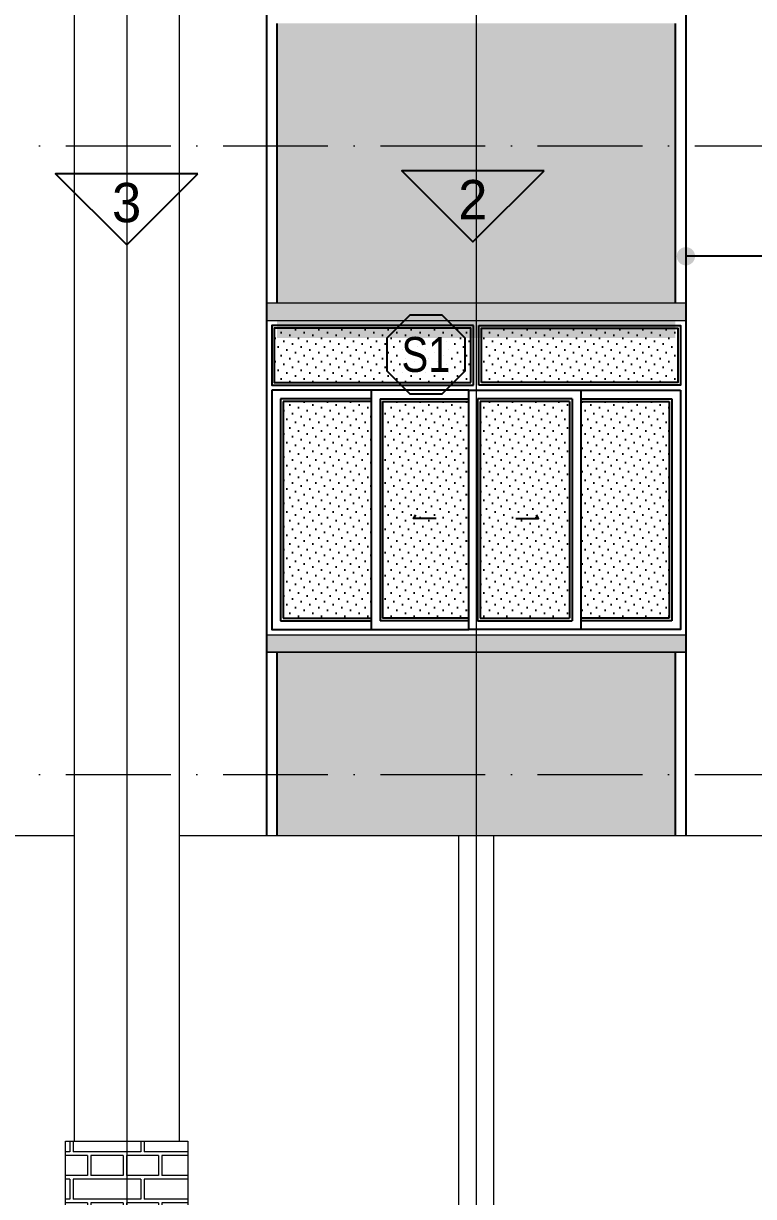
# Model space of a CAD drawing. Header units: millimetres. Extents: x 2594 to 27305, y 1526 to 19538.
# Drawn here: x 17054 to 21233, y 5228 to 11945 of the extents above; entities that cross this region are included whole.
import ezdxf
from ezdxf.enums import TextEntityAlignment as Align

# ---------------------------------------------------------------- set-up
doc = ezdxf.new("R2010")
doc.units = ezdxf.units.MM
doc.linetypes.add('ACAD_ISO10W100', pattern=[18, 12, -3, 0, -3])
for name, color, linetype in [('DIM', 1, 'Continuous'), ('DOOR', 20, 'Continuous'), ('HACTH', 8, 'Continuous'), ('HATCH', 8, 'Continuous'), ('KINH 1', 142, 'Continuous'), ('TAGS', 60, 'Continuous'), ('TEXT', 7, 'Continuous')]:
    doc.layers.add(name, color=color, linetype=linetype)
for name, color, linetype, lineweight in [('HACHT', 8, 'Continuous', 5), ('NET-THAY', 2, 'Continuous', 13), ('TRUC', 24, 'Continuous', 0)]:
    doc.layers.add(name, color=color, linetype=linetype, lineweight=lineweight)
doc.styles.add('AVO', font='')
doc.styles.add('VNI-HELVE-CONDENSEN', font='')
doc.styles.get('AVO').set_extended_font_data('VNI-Avo')
doc.styles.get('VNI-HELVE-CONDENSEN').set_extended_font_data('VNI-Helve-Condense')
pattern_1 = [(37.5, (-1291695.483, -223611.307), (-1.2000235, 36.7059928), [0, -28.956, 0, -32.385, 0, -30.95625]), (7.5, (-1291695.483, -223611.307), (33.7142462, 53.7618825), [0, -15.621, 0, -26.0985, 0, -10.00125]), (327.5, (-1291718.915, -223611.307), (59.3244278, 0.10778885), [0, -9.525, 0, -34.29, 0, -44.7675]), (317.5, (-1291718.915, -223611.307), (57.266734, 16.7196992), [0, -4.7625, 0, -22.479, 0, -25.7175])]

# ---------------------------------------------------------------- blocks, each defined once
blk = doc.blocks.new('KH-CUADI')
at = {"layer": 'TAGS'}
blk.add_lwpolyline([(-124.3, 300), (-300, 124.3), (-300, -124.3), (-124.3, -300), (124.3, -300), (300, -124.3), (300, 124.3), (124.3, 300)], close=True, dxfattribs=at)
at = {"layer": 'TAGS', "style": 'VNI-HELVE-CONDENSEN'}
blk.add_attdef('D', text='', height=300, dxfattribs=at).set_placement((0, 0), align=Align.MIDDLE)
blk = doc.blocks.new('A$C11FB6725')
at = {"layer": 'KINH 1'}
h = blk.add_hatch(dxfattribs=at)
h.set_pattern_fill('DOTS', color=256, scale=750, angle=45, style=0)
h.set_pattern_definition([(45, (0, 0), (-16.5728, 49.71845), [0, -46.875])])
h.paths.add_polyline_path([(59.6, -459.4), (-1065.4, -459.4), (-1065.4, -769.4), (59.6, -769.4)])
h.paths.add_polyline_path([(1244.6, -459.4), (119.6, -459.4), (119.6, -769.4), (1244.6, -769.4)])
h.paths.add_polyline_path([(1194.6, -879.4), (689.6, -879.4), (689.6, -2119.4), (1194.6, -2119.4)])
h.paths.add_polyline_path([(624.6, -879.4), (113.1, -879.4), (113.1, -2119.4), (624.6, -2119.4)])
h.paths.add_polyline_path([(48.1, -879.4), (-445.4, -879.4), (-445.4, -2119.4), (48.1, -2119.4)])
h.paths.add_polyline_path([(-510.4, -879.4), (-1015.4, -879.4), (-1015.4, -2119.4), (-510.4, -2119.4)])
at = {"layer": 'DOOR'}
for p, q in [((74.6, -784.4), (74.6, -444.4)), ((104.6, -784.4), (104.6, -444.4)), ((48.1, -814.4), (-1080.4, -814.4)), ((-510.4, -864.4), (-1030.4, -864.4)), ((-1030.4, -864.4), (-1030.4, -2134.4)), ((-510.4, -814.4), (-510.4, -2184.4)), ((-460.4, -864.4), (-460.4, -2134.4)), ((-460.4, -864.4), (48.1, -864.4)), ((48.1, -814.4), (1259.6, -814.4)), ((639.6, -864.4), (98.1, -864.4)), ((98.1, -864.4), (98.1, -2134.4)), ((639.6, -864.4), (639.6, -2134.4)), ((689.6, -814.4), (689.6, -2184.4)), ((689.6, -864.4), (1209.6, -864.4)), ((1209.6, -864.4), (1209.6, -2134.4)), ((-1030.4, -2134.4), (-510.4, -2134.4)), ((48.1, -2134.4), (-460.4, -2134.4)), ((98.1, -2134.4), (639.6, -2134.4)), ((1209.6, -2134.4), (689.6, -2134.4))]:
    blk.add_line(p, q, dxfattribs=at)
at = {"layer": 'DOOR', "color": 8}
for p, q in [((-510.4, -879.4), (-1015.4, -879.4)), ((-1015.4, -879.4), (-1015.4, -2119.4)), ((-445.4, -879.4), (-445.4, -2119.4)), ((-445.4, -879.4), (48.1, -879.4)), ((624.6, -879.4), (113.1, -879.4)), ((113.1, -879.4), (113.1, -2119.4)), ((624.6, -879.4), (624.6, -2119.4)), ((689.6, -879.4), (1194.6, -879.4)), ((1194.6, -879.4), (1194.6, -2119.4)), ((-1015.4, -2119.4), (-510.4, -2119.4)), ((48.1, -2119.4), (-445.4, -2119.4)), ((113.1, -2119.4), (624.6, -2119.4)), ((1194.6, -2119.4), (689.6, -2119.4))]:
    blk.add_line(p, q, dxfattribs=at)
at = {"layer": 'DOOR'}
for points in [[(74.6, -444.4), (-1080.4, -444.4), (-1080.4, -784.4), (74.6, -784.4)], [(104.6, -444.4), (1259.6, -444.4), (1259.6, -784.4), (104.6, -784.4)], [(-1080.4, -814.4), (-1080.4, -2184.4), (48.1, -2184.4), (48.1, -814.4)], [(1259.6, -814.4), (1259.6, -2184.4), (48.1, -2184.4), (48.1, -814.4)], [(-138.1, -1548.1), (-268.5, -1548.1), (-255.2, -1527.4)], [(317.3, -1548.1), (447.7, -1548.1), (434.4, -1527.4)]]:
    blk.add_lwpolyline(points, dxfattribs=at)
at = {"layer": 'DOOR', "color": 8}
for points in [[(59.6, -769.4), (59.6, -459.4), (-1065.4, -459.4), (-1065.4, -769.4), (59.6, -769.4)], [(119.6, -769.4), (119.6, -459.4), (1244.6, -459.4), (1244.6, -769.4), (119.6, -769.4)]]:
    blk.add_lwpolyline(points, close=True, dxfattribs=at)
at = {"layer": 'NET-THAY'}
for p, q in [((-1110.4, -414.4), (1289.6, -414.4)), ((1289.6, -2214.4), (1289.6, -414.4)), ((-1110.4, -2214.4), (1289.6, -2214.4))]:
    blk.add_line(p, q, dxfattribs=at)
blk.add_lwpolyline([(-1110.4, -414.4), (-1110.4, -2214.4)], dxfattribs=at)
at = {"layer": 'TAGS', "linetype": 'Continuous'}
ref = blk.add_blockref('KH-CUADI', (-197.3, -609.5), dxfattribs=dict(at, xscale=0.75, yscale=0.75, zscale=0.75, rotation=180))
ref.add_attrib('D', 'S1', dxfattribs={"color": 7, "height": 200, "style": 'VNI-HELVE-CONDENSEN'}).set_placement((-197.3, -609.5), align=Align.MIDDLE)
blk = doc.blocks.new('TUONG-NAM')
at = {"layer": 'TAGS'}
blk.add_lwpolyline([(-452.5, -452.5), (452.5, -452.5), (0, 0)], close=True, dxfattribs=at)
at = {"layer": 'TAGS', "linetype": 'Continuous', "style": 'AVO'}
blk.add_attdef('KH-TUONG', text='', height=250, dxfattribs=at).set_placement((0.5, -269.3), align=Align.MIDDLE_CENTER)

msp = doc.modelspace()

# ---------------------------------------------------------------- hatches: boundary and pattern name
at = {"layer": 'DIM', "linetype": 'ByBlock'}
msp.add_hatch(color=1, dxfattribs=at).paths.add_polyline_path([(20898.222, 10611.688, 1), (20793.702, 10611.688, 1)])
at = {"layer": 'HACHT'}
h = msp.add_hatch(dxfattribs=at)
h.set_pattern_fill('AR-BRELM', color=256, scale=2, angle=180, style=0)
h.set_pattern_definition([(180, (-1291695.48, -223911.3), (-3e-14, -270.968), [387.35, -19.05]), (180, (-1291695.48, -224025.6), (-3e-14, -270.968), [387.35, -19.05]), (180, (-1291797.08, -224046.8), (-3e-14, -270.968), [184.15, -19.05]), (180, (-1291797.08, -224161.1), (-3e-14, -270.968), [184.15, -19.05]), (270, (-1291695.5, -223911.3), (406.4, -7e-14), [114.3, -156.6672]), (270, (-1291676.43, -223911.3), (406.4, -7e-14), [114.3, -156.6672]), (270, (-1291797.08, -224046.8), (203.2, -4e-14), [114.3, -156.6672]), (270, (-1291778.03, -224046.8), (203.2, -4e-14), [114.3, -156.6672])])
h.paths.add_polyline_path([(17295.026, 4944.585), (17295.026, 4794.585), (17645.026, 4794.585), (17645.026, 4944.585)])
h.paths.add_polyline_path([(17295.026, 5544.585), (17295.026, 4944.585), (17645.026, 4944.585), (17645.026, 5544.585)])
h.paths.add_polyline_path([(17995.026, 4944.585), (17995.026, 5544.585), (17645.026, 5544.585), (17645.026, 4944.585)])
h.paths.add_polyline_path([(17995.026, 4794.585), (17995.026, 4944.585), (17645.026, 4944.585), (17645.026, 4794.585)])
at = {"layer": 'HACTH'}
h = msp.add_hatch(dxfattribs=at)
h.set_pattern_fill('AR-SAND', color=256, scale=50, angle=45, style=0)
h.set_pattern_definition([(97.5, (1089047.27, 349932.04), (70.350659, 65.896356), [0, -76, 0, -85, 0, -81.25]), (127.5, (1089047.27, 349932.04), (37.206876, 162.348986), [0, -41, 0, -68.5, 0, -26.25]), (167.5, (1089090.76, 349888.55), (-109.9014636, 110.301619), [0, -25, 0, -90, 0, -117.5]), (177.5, (1089090.76, 349888.55), (-75.252108, 137.313143), [0, -12.5, 0, -59, 0, -67.5])])
h.paths.add_polyline_path([(19645.026, 14844.585), (20785.026, 14844.585), (20785.026, 13744.585), (19645.026, 13744.585)])
h.paths.add_polyline_path([(18505.026, 14844.585), (19645.026, 14844.585), (19645.026, 13744.585), (18505.026, 13744.585)])
h.paths.add_polyline_path([(18505.021, 11944.585), (19645.026, 11944.585), (19645.026, 11244.585), (18505.023, 11244.585)])
h.paths.add_polyline_path([(19645.026, 11944.585), (20785.021, 11944.585), (20785.023, 11244.585), (19645.026, 11244.585)])
h.paths.add_polyline_path([(19645.026, 11244.585), (20785.023, 11244.585), (20785.026, 10144.585), (19645.026, 10144.585)])
h.paths.add_polyline_path([(18505.023, 11244.585), (19645.026, 11244.585), (19645.026, 10144.585), (18505.026, 10144.585)])
h.paths.add_polyline_path([(18505.026, 8344.585), (19645.026, 8344.585), (19645.026, 7644.585), (18505.026, 7644.585)])
h.paths.add_polyline_path([(19645.026, 8344.585), (20785.026, 8344.585), (20785.026, 7644.585), (19645.026, 7644.585)])
h.paths.add_polyline_path([(19645.026, 7644.585), (20785.026, 7644.585), (20785.026, 7294.585), (19645.026, 7294.585)])
h.paths.add_polyline_path([(18505.026, 7644.585), (19645.026, 7644.585), (19645.026, 7294.585), (18505.026, 7294.585)])
at = {"layer": 'HATCH'}
h = msp.add_hatch(dxfattribs=at)
h.set_pattern_fill('AR-SAND', color=256, scale=0.75, style=0)
h.set_pattern_definition(pattern_1)
h.paths.add_polyline_path([(20845.026, 10344.585), (18445.026, 10344.585), (18445.026, 10244.585), (20845.026, 10244.585)])
h = msp.add_hatch(dxfattribs=at)
h.set_pattern_fill('AR-SAND', color=256, scale=0.75, style=0)
h.set_pattern_definition(pattern_1)
h.paths.add_polyline_path([(20845.026, 8444.585), (18445.026, 8444.585), (18445.026, 8344.585), (20845.026, 8344.585)])

# ---------------------------------------------------------------- linework, layer by layer
for p, q in [((18445.026, 14844.585), (18445.026, 7294.585)), ((20845.026, 14844.585), (20845.026, 7294.585)), ((18505.021, 11944.585), (18505.026, 10344.585)), ((20785.021, 11944.585), (20785.026, 10344.585)), ((18505.026, 8344.585), (18505.026, 7294.585)), ((20785.026, 8344.585), (20785.026, 7294.585))]:
    msp.add_line(p, q, dxfattribs=at)
at = {"layer": 'NET-THAY'}
for p, q in [((17345.026, 14844.585), (17345.026, 5544.585)), ((17945.026, 14844.585), (17945.026, 5544.585)), ((18445.026, 10344.585), (20845.026, 10344.585)), ((18445.026, 10244.585), (20845.026, 10244.585)), ((18445.026, 10144.585), (18445.026, 8344.585)), ((20845.026, 10144.585), (20845.026, 8344.585)), ((18445.026, 8444.585), (20845.026, 8444.585)), ((18445.026, 8344.585), (20845.026, 8344.585)), ((13945.026, 7294.585), (17345.026, 7294.585)), ((17945.026, 7294.585), (21395.026, 7294.585)), ((19545.026, 7294.585), (19545.026, 4944.585)), ((19745.026, 7294.585), (19745.026, 4944.585)), ((17420.026, 5544.585), (17870.026, 5544.585))]:
    msp.add_line(p, q, dxfattribs=at)
msp.add_lwpolyline([(18445.026, 10344.585), (20845.026, 10344.585), (20845.026, 8344.585), (18445.026, 8344.585)], close=True, dxfattribs=at)
msp.add_lwpolyline([(17295.026, 4794.585), (17295.026, 5544.585), (17995.026, 5544.585), (17995.026, 4794.585)], dxfattribs=at)
at = {"layer": 'TEXT'}
msp.add_line((24827.27, 10612.017), (20845.026, 10612.017), dxfattribs=at)
at = {"layer": 'TRUC', "linetype": 'ACAD_ISO10W100', "ltscale": 50}
for p, q in [((5595.427, 11244.585), (26664.771, 11244.585)), ((5595.427, 7644.585), (26664.771, 7644.585))]:
    msp.add_line(p, q, dxfattribs=at)
at = {"layer": 'TRUC', "linetype": 'ACAD_ISO10W100', "ltscale": 0.2}
for points in [[(17645.026, 18488.767), (17645.026, 4282.607)], [(19645.026, 18488.767), (19645.026, 2376.46)]]:
    msp.add_lwpolyline(points, dxfattribs=at)

# ---------------------------------------------------------------- block references
at = {"layer": 'DOOR'}
msp.add_blockref('A$C11FB6725', (19555.408, 10658.944), dxfattribs=at)
at = {"layer": 'TAGS', "linetype": 'Continuous'}
ref = msp.add_blockref('TUONG-NAM', (17645.026, 10676.679), dxfattribs=dict(at, xscale=0.8999999999068677, yscale=0.9000000000232831, zscale=0.9, rotation=180))
ref.add_attrib('KH-TUONG', '3', dxfattribs={"color": 7, "linetype": 'Continuous', "height": 225, "style": 'AVO'}).set_placement((17644.581, 10919.033), align=Align.MIDDLE_CENTER)
ref = msp.add_blockref('TUONG-NAM', (19626.677, 10693.501), dxfattribs=dict(at, xscale=0.8999999999068677, yscale=0.9000000000232831, zscale=0.9, rotation=180))
ref.add_attrib('KH-TUONG', '2', dxfattribs={"color": 7, "linetype": 'Continuous', "height": 225, "style": 'AVO'}).set_placement((19626.232, 10935.855), align=Align.MIDDLE_CENTER)

doc.saveas('drawing.dxf')
